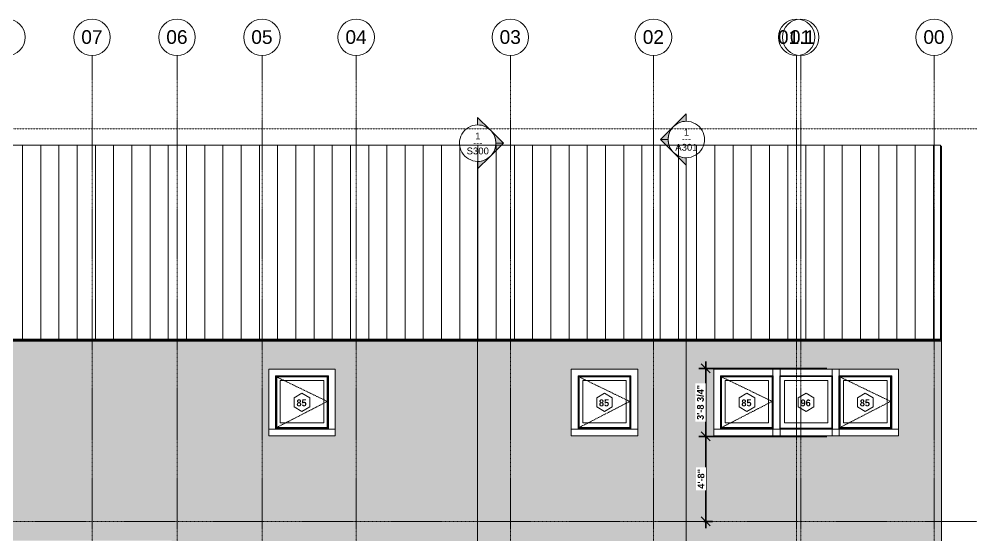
# Model space of a CAD drawing. Header units: inches. Extents: x 1763 to 3276, y -226 to 478.
# Drawn here: x 2110 to 2737, y 138 to 478 of the extents above; entities that cross this region are included whole.
import ezdxf

# ---------------------------------------------------------------- set-up
doc = ezdxf.new("R2010")
doc.units = ezdxf.units.IN
doc.header["$MEASUREMENT"] = 0
for name, pattern in [('Aligning Line 1_8_', [0.25, 0.125, -0.125]), ('Dash 1_16_', [0.12499999999999999, 0.06249999999999999, -0.06249999999999999]), ('Grid Line 1_2_', [0.8749999999999999, 0.4999999999999999, -0.125, 0.125, -0.125])]:
    doc.linetypes.add(name, pattern=pattern)
for name, color, linetype, lineweight in [('A-ANNO-DIMS-1', 211, 'Continuous', 30), ('A-FLOR-LEVL-1', 51, 'Grid Line 1_2_', 9), ('A-GLAZ', 151, 'Continuous', 18), ('A-GLAZ-1', 151, 'Continuous', 9), ('A-GLAZ-2', 151, 'Dash 1_16_', 9), ('A-GLAZ-IDEN', 152, 'Continuous', 9), ('A-ROOF', 132, 'Continuous', 18), ('A-ROOF-PATT-1', 132, 'Continuous', 9), ('A-WALL-PATT-1', 111, 'Continuous', 9), ('G-ANNO-SYMB', 111, 'Aligning Line 1_8_', 9), ('G-ANNO-SYMB-1', 111, 'Continuous', 9), ('I-WALL', 2, 'Continuous', 18), ('S-GRID-1', 1, 'Grid Line 1_2_', 9), ('S-GRID-IDEN', 1, 'Continuous', 9)]:
    doc.layers.add(name, color=color, linetype=linetype, lineweight=lineweight)
doc.styles.add('Arial', font='arial.ttf', dxfattribs={"height": 8.999999999999993})
doc.styles.add('Arial_1', font='arial.ttf', dxfattribs={"height": 4.499999999999996})
doc.styles.add('Century Gothic', font='ufonts.com_century-gothic.ttf', dxfattribs={"height": 4.499999999999996})
doc.styles.add('Century Gothic_B', font='GOTHICB.TTF', dxfattribs={"height": 4.499999999999996})
doc.dimstyles.new('OD__1_4__Tol__', dxfattribs={"dimscale": 12, "dimtxt": 4.698757213728865, "dimasz": 0.5, "dimexe": 0.375, "dimexo": 0.2500000000000001, "dimgap": 0.06250000000000001, "dimtad": 1, "dimrnd": 0.25, "dimzin": 3, "dimdsep": 46, "dimlunit": 4, "dimtxsty": 'Century Gothic_B', "dimblk1": 'OBLIQUE', "dimblk2": 'OBLIQUE', "dimsah": 1, "dimcen": 0.09, "dimdle": 0.375, "dimazin": 0, "dimtfac": 1, "dimtdec": 4, "dimtix": 1, "dimtmove": 0, "dimatfit": 3, "dimfxl": 1, "dimtvp": 1, "dimtfill": 1, "dimfrac": 2, "dimtolj": 1, "dimtzin": 0, "dimlwd": 30, "dimlwe": 30, "dimarcsym": 2})

# ---------------------------------------------------------------- blocks, each defined once
blk = doc.blocks.new('Window-Picture-Andersen-A_Series - 35-1_4_ x 35-1_4_-2457985-BUILDING ELEVATION - EAST _CC_')
at = {"layer": 'A-GLAZ-1'}
for p, q in [((2650.024183847673, 247.6250000000014), (2606.274183847673, 247.6250000000014)), ((2606.274183847673, 247.6250000000014), (2606.274183847673, 207.9926903449624)), ((2606.274183847673, 207.9926903449627), (2606.274183847673, 247.6250000000014)), ((2650.024183847673, 247.6250000000014), (2606.274183847673, 247.6250000000014)), ((2650.024183847673, 207.9926903449625), (2650.024183847673, 247.6250000000014)), ((2650.024183847673, 247.6250000000014), (2650.024183847673, 207.9926903449627)), ((2610.774183847673, 208.1250000000009), (2610.774183847673, 243.1250000000013)), ((2610.774183847673, 243.1250000000013), (2645.524183847672, 243.1250000000013)), ((2610.774183847673, 243.1250000000013), (2645.524183847673, 243.1250000000012)), ((2610.774183847673, 207.9926903449627), (2610.774183847673, 243.1250000000013)), ((2611.149183847673, 208.7499999999999), (2611.149183847673, 242.7500000000013)), ((2611.149183847673, 242.7500000000013), (2645.149183847672, 242.7500000000013)), ((2613.836683847673, 212.2382812499996), (2613.836683847673, 240.0625000000012)), ((2613.836683847673, 240.0625000000012), (2642.461683847672, 240.0625000000012)), ((2642.461683847672, 240.0625000000012), (2642.461683847672, 212.2382812499996)), ((2645.149183847672, 242.7500000000013), (2645.149183847672, 208.7499999999999)), ((2645.524183847672, 243.1250000000013), (2645.524183847672, 208.1250000000009)), ((2645.524183847673, 243.1250000000013), (2645.524183847673, 207.9926903449627)), ((2606.274183847673, 207.9375000000009), (2606.274183847673, 207.9926903449627)), ((2610.774183847673, 207.9926903449627), (2606.274183847673, 207.9926903449627)), ((2606.274183847673, 203.6250000000004), (2606.274183847673, 207.9375000000009)), ((2606.274183847673, 207.9375000000009), (2650.024183847673, 207.9375000000009)), ((2645.524183847672, 208.1250000000009), (2610.774183847673, 208.1250000000009)), ((2645.149183847672, 208.7499999999999), (2611.149183847673, 208.7499999999999)), ((2642.461683847672, 212.2382812499996), (2613.836683847673, 212.2382812499996)), ((2650.024183847673, 207.9926903449627), (2645.524183847673, 207.9926903449627)), ((2650.024183847673, 207.9926903449627), (2650.024183847673, 207.9375000000009)), ((2650.024183847673, 207.9375000000009), (2650.024183847673, 203.6250000000004)), ((2650.024183847673, 203.6250000000004), (2606.274183847673, 203.6250000000004))]:
    blk.add_line(p, q, dxfattribs=at)
blk = doc.blocks.new('Window-Casement-Andersen-A_Series - ACW3030-2462443-BUILDING ELEVATION - EAST _CC_')
at = {"layer": 'A-GLAZ-1'}
for p, q in [((2611.024183847673, 247.6250000000012), (2567.274183847673, 247.6250000000012)), ((2567.274183847673, 247.6250000000012), (2567.274183847673, 207.9926903449625)), ((2567.274183847673, 207.9926903449624), (2567.274183847673, 247.6250000000012)), ((2611.024183847673, 247.6250000000012), (2567.274183847673, 247.6250000000012)), ((2611.024183847673, 207.9926903449624), (2611.024183847673, 247.6250000000012)), ((2611.024183847673, 247.6250000000012), (2611.024183847673, 207.9926903449624)), ((2571.774183847674, 208.1250000000006), (2571.774183847674, 243.1250000000011)), ((2571.774183847674, 243.1250000000011), (2606.524183847673, 243.1250000000011)), ((2571.774183847673, 243.1250000000011), (2606.524183847673, 243.1250000000011)), ((2571.774183847673, 207.9926903449624), (2571.774183847673, 243.1250000000011)), ((2572.149183847673, 208.75), (2572.149183847673, 242.7500000000011)), ((2572.149183847673, 242.7500000000011), (2606.149183847673, 242.7500000000011)), ((2572.492933847673, 242.3921020862234), (2572.492933847673, 209.1068979137779)), ((2605.791285933895, 242.3921020862234), (2572.492933847673, 242.3921020862234)), ((2574.836683847673, 212.2382812499998), (2574.836683847673, 240.0625000000011)), ((2574.836683847673, 240.0625000000011), (2603.461683847673, 240.0625000000011)), ((2603.461683847673, 240.0625000000011), (2603.461683847673, 212.2382812499998)), ((2605.791285933895, 209.1068979137779), (2605.791285933895, 242.3921020862234)), ((2606.149183847673, 242.7500000000011), (2606.149183847673, 208.75)), ((2606.524183847673, 243.1250000000011), (2606.524183847673, 208.1250000000006)), ((2606.524183847673, 243.1250000000011), (2606.524183847673, 207.9926903449624)), ((2567.274183847673, 207.9375000000006), (2567.274183847673, 207.9926903449624)), ((2571.774183847673, 207.9926903449624), (2567.274183847673, 207.9926903449624)), ((2567.274183847673, 203.6250000000004), (2567.274183847673, 207.9375000000006)), ((2567.274183847673, 207.9375000000006), (2611.024183847673, 207.9375000000006)), ((2606.524183847673, 208.1250000000006), (2571.774183847674, 208.1250000000006)), ((2606.149183847673, 208.75), (2572.149183847673, 208.75)), ((2572.492933847673, 209.1068979137779), (2605.791285933895, 209.1068979137779)), ((2603.461683847673, 212.2382812499998), (2574.836683847673, 212.2382812499998)), ((2611.024183847673, 207.9926903449624), (2606.524183847673, 207.9926903449624)), ((2611.024183847673, 207.9926903449624), (2611.024183847673, 207.9375000000006)), ((2611.024183847673, 207.9375000000006), (2611.024183847673, 203.6250000000004)), ((2611.024183847673, 203.6250000000004), (2567.274183847673, 203.6250000000004))]:
    blk.add_line(p, q, dxfattribs=at)
at = {"layer": 'A-GLAZ-2'}
for p, q in [((2572.492933847673, 242.3921020862234), (2605.791285933895, 226.2710510431118)), ((2605.791285933895, 226.2710510431118), (2572.492933847673, 209.1068979137779))]:
    blk.add_line(p, q, dxfattribs=at)
blk = doc.blocks.new('Grid - Grid Head - Circle-50561-BUILDING ELEVATION - EAST _CC_')
at = {"layer": 'S-GRID-IDEN'}
for start, end in [(0, 180), (180, 359.9999999999991)]:
    blk.add_arc((2527.617933847783, 466.144851089382), 12, start, end, dxfattribs=at)
blk = doc.blocks.new('Section - Section Head - Filled-22785-BUILDING ELEVATION - EAST _CC_')
at = {"layer": 'G-ANNO-SYMB-1'}
h = blk.add_hatch(color=256, dxfattribs=at)
edge = h.paths.add_edge_path(flags=0)
edge.add_arc((2800.798738118733, 396.3759802906872), 12.01561779548169, 89.99999999999972, 132.0783950246236, ccw=False)
edge.add_line((2800.798738118733, 408.391598086169), (2800.798738118733, 413.3465430391643))
edge.add_line((2800.798738118733, 413.3465430391643), (2792.746510440414, 405.2943153608459))
h = blk.add_hatch(color=256, dxfattribs=at)
edge = h.paths.add_edge_path(flags=0)
edge.add_line((2792.313456744494, 404.8612616649257), (2783.828175370255, 396.3759802906872))
edge.add_line((2783.828175370255, 396.3759802906872), (2788.798738118733, 396.3759802906872))
edge.add_arc((2800.798738118733, 396.3759802906871), 12.0000000000001, 135.0000000000003, 180.0000000000001, ccw=False)
h = blk.add_hatch(color=256, dxfattribs=at)
edge = h.paths.add_edge_path(flags=0)
edge.add_arc((2800.798738118733, 396.3759802906872), 11.99999999999994, 180.0000000000001, 224.9999999999998, ccw=False)
edge.add_line((2788.798738118733, 396.3759802906872), (2783.828175370255, 396.3759802906872))
edge.add_line((2783.828175370255, 396.3759802906872), (2792.313456744494, 387.8906989164486))
h = blk.add_hatch(color=256, dxfattribs=at)
edge = h.paths.add_edge_path(flags=0)
edge.add_line((2792.746510440414, 387.4576452205285), (2800.798738118733, 379.4054175422099))
edge.add_line((2800.798738118733, 379.4054175422099), (2800.798738118733, 384.3603624952053))
edge.add_arc((2800.798738118733, 396.3759802906871), 12.01561779548195, 227.9216049753763, 270, ccw=False)
for p, q in [((2792.746510440414, 405.2943153608459), (2800.798738118733, 413.3465430391643)), ((2800.798738118733, 413.3465430391643), (2800.798738118733, 408.391598086169)), ((2783.828175370255, 396.3759802906872), (2792.313456744494, 404.8612616649257)), ((2788.798738118733, 396.3759802906872), (2783.828175370255, 396.3759802906872)), ((2792.313456744494, 387.8906989164486), (2783.828175370255, 396.3759802906872)), ((2783.828175370255, 396.3759802906872), (2788.798738118733, 396.3759802906872)), ((2800.798738118733, 379.4054175422099), (2792.746510440414, 387.4576452205285)), ((2800.798738118733, 384.3603624952053), (2800.798738118733, 379.4054175422099))]:
    blk.add_line(p, q, dxfattribs=at)
for centre, radius, start, end in [((2800.798738118733, 396.391598086169), 11.99999999999994, 89.99999999999973, 269.9999999999994), ((2800.798738118733, 396.3759802906872), 12.01561779548169, 89.99999999999933, 132.0783950246232), ((2800.798738118733, 396.391598086169), 12, 269.9999999999996, 90), ((2800.798738118733, 396.3759802906871), 12.0000000000001, 134.9999999999999, 179.9999999999997), ((2800.798738118733, 396.3759802906872), 11.99999999999994, 179.9999999999997, 224.9999999999995), ((2800.798738118733, 396.3759802906871), 12.01561779548195, 227.9216049753759, 269.9999999999996)]:
    blk.add_arc(centre, radius, start, end, dxfattribs=at)
blk = doc.blocks.new('Window Tag - ONE-1713238-BUILDING ELEVATION - EAST _CC_')
at = {"layer": 'A-GLAZ-IDEN'}
for p, q in [((2690.336683847678, 51.7500000000004), (2685.194817430138, 48.72224624419918)), ((2695.472424729822, 48.72464307838955), (2690.336683847678, 51.7500000000004)), ((2685.194817430138, 48.72224624419918), (2685.194817430138, 42.77896534565975)), ((2695.472424729822, 42.75508205026847), (2695.472424729822, 48.72464307838956)), ((2685.194817430138, 42.77896534565975), (2690.336683847678, 39.75000000000038)), ((2690.336683847678, 39.75000000000038), (2695.472424729822, 42.75508205026847))]:
    blk.add_line(p, q, dxfattribs=at)
blk = doc.blocks.new('_Oblique')
at = {"color": 0, "linetype": 'ByBlock', "lineweight": -2}
blk.add_line((-0.5, -0.5), (0.5, 0.5), dxfattribs=at)
blk = doc.blocks.new('DIMBLOCK1-BUILDING ELEVATION - EAST _CC_')
at = {"layer": 'A-ANNO-DIMS-1', "color": 0, "lineweight": 30, "transparency": 16777216}
for p, q in [((2562.047219987032, 142.7499999998903), (2562.047219987032, 207.75)), ((2641.899183847674, 203.25), (2557.547219987032, 203.25)), ((2560.804579299911, 147.2499999998903), (2566.547219987032, 147.2499999998903))]:
    blk.add_line(p, q, dxfattribs=at)
at = {"layer": 'Defpoints', "color": 0, "transparency": 16777216}
for p in [(2562.047219987032, 203.25), (2644.899183847674, 203.25), (2557.804579299911, 147.2499999998903)]:
    blk.add_point(p, dxfattribs=at)
at = {"layer": 'A-ANNO-DIMS-1', "color": 0, "lineweight": 30, "transparency": 16777216, "xscale": 5.999999999999999, "yscale": 5.999999999999999, "zscale": 5.999999999999999}
for p, rotation in [((2562.047219987032, 203.25), 90), ((2562.047219987032, 147.2499999998903), 270)]:
    blk.add_blockref('_Oblique', p, dxfattribs=dict(at, rotation=rotation))
at = {"layer": 'A-ANNO-DIMS-1', "color": 0, "transparency": 16777216, "insert": (2558.934031662288, 175.2499999999444), "char_height": 4.499999999999996, "attachment_point": 5, "rotation": 90, "style": 'Century Gothic_B', "bg_fill": 3, "box_fill_scale": 1.25, "bg_fill_color": 256, "bg_fill_true_color": 13158600, "bg_fill_transparency": 0}
blk.add_mtext('\\A1;4\'-8"', dxfattribs=at)
blk = doc.blocks.new('DIMBLOCK2-BUILDING ELEVATION - EAST _CC_')
at = {"layer": 'A-ANNO-DIMS-1', "color": 0, "lineweight": 30, "transparency": 16777216}
for p, q in [((2562.047219987032, 198.75), (2562.047219987032, 252.5000000000012)), ((2641.899183847674, 248.0000000000013), (2557.547219987032, 248.0000000000012)), ((2641.899183847674, 203.25), (2557.547219987032, 203.25))]:
    blk.add_line(p, q, dxfattribs=at)
at = {"layer": 'Defpoints', "color": 0, "transparency": 16777216}
for p in [(2562.047219987032, 248.0000000000012), (2644.899183847674, 248.0000000000013), (2644.899183847674, 203.25)]:
    blk.add_point(p, dxfattribs=at)
at = {"layer": 'A-ANNO-DIMS-1', "color": 0, "lineweight": 30, "transparency": 16777216, "xscale": 5.999999999999999, "yscale": 5.999999999999999, "zscale": 5.999999999999999}
for p, rotation in [((2562.047219987032, 248.0000000000012), 90), ((2562.047219987032, 203.25), 270)]:
    blk.add_blockref('_Oblique', p, dxfattribs=dict(at, rotation=rotation))
at = {"layer": 'A-ANNO-DIMS-1', "color": 0, "transparency": 16777216, "insert": (2558.582230164106, 225.6249999999998), "char_height": 4.499999999999996, "attachment_point": 5, "rotation": 90, "style": 'Century Gothic_B', "bg_fill": 3, "box_fill_scale": 1.25, "bg_fill_color": 256, "bg_fill_true_color": 13158600, "bg_fill_transparency": 0}
blk.add_mtext('\\A1;3\'-8 3/4"', dxfattribs=at)

msp = doc.modelspace()

# ---------------------------------------------------------------- hatches: boundary and pattern name
at = {"layer": 'A-ROOF-PATT-1'}
h = msp.add_hatch(dxfattribs=at)
h.set_pattern_fill('FP_13', color=256, style=0, pattern_type=2)
h.set_pattern_definition([(90, (0, 4645.96), (-12, 7.347880794884119e-16), [])])
h.paths.add_polyline_path([(2017.086683847679, 267.3514354326579), (2716.586683847678, 267.3514354326579), (2716.586683847678, 395.0701854326566), (2017.086683847679, 395.0701854326566)], flags=0)
at = {"layer": 'A-WALL-PATT-1'}
h = msp.add_hatch(dxfattribs=at)
h.set_pattern_fill('FP_6', color=256, style=0, pattern_type=2)
h.set_pattern_definition([(90, (2713.587, 32), (-51.125, 3.130503380320422e-15), [24, 0, 0, 0]), (90, (2719.087, 32), (-51.125, 3.130503380320422e-15), [24, 0, 0, 0]), (90, (2719.462, 32), (-51.125, 3.130503380320422e-15), [24, 0, 0, 0]), (90, (2722.962, 32), (-51.125, 3.130503380320422e-15), [24, 0, 0, 0]), (90, (2723.337, 32), (-51.125, 3.130503380320422e-15), [24, 0, 0, 0]), (90, (2728.837, 32), (-51.125, 3.130503380320422e-15), [24, 0, 0, 0]), (90, (2729.212, 32), (-51.125, 3.130503380320422e-15), [24, 0, 0, 0]), (90, (2740.587, 32), (-51.125, 3.130503380320422e-15), [24, 0, 0, 0]), (90, (2740.962, 32), (-51.125, 3.130503380320422e-15), [24, 0, 0, 0]), (90, (2744.462, 32), (-51.125, 3.130503380320422e-15), [24, 0, 0, 0]), (90, (2744.837, 32), (-51.125, 3.130503380320422e-15), [24, 0, 0, 0]), (90, (2748.337, 32), (-51.125, 3.130503380320422e-15), [24, 0, 0, 0]), (90, (2748.712, 32), (-51.125, 3.130503380320422e-15), [24, 0, 0, 0]), (90, (2754.587, 32), (-51.125, 3.130503380320422e-15), [24, 0, 0, 0]), (90, (2754.962, 32), (-51.125, 3.130503380320422e-15), [24, 0, 0, 0]), (90, (2760.462, 32), (-51.125, 3.130503380320422e-15), [24, 0, 0, 0]), (90, (2760.837, 32), (-51.125, 3.130503380320422e-15), [24, 0, 0, 0]), (90, (2764.337, 32), (-51.125, 3.130503380320422e-15), [24, 0, 0, 0]), (90, (2734.712, 32), (-51.125, 3.130503380320422e-15), [24, 0, 0, 0]), (90, (2735.087, 32), (-51.125, 3.130503380320422e-15), [24, 0, 0, 0])])
h.paths.add_polyline_path([(2210.33668384768, 28.99999999999647), (2666.33668384768, 28.99999999999647), (2666.33668384768, 117.9375000000014), (2717.336683847679, 117.9375000000014), (2717.336683847679, 265.8943286514702), (2017.086683847679, 265.8943286514702), (2017.086683847679, 134.6249999999999), (2210.33668384768, 134.6249999999999), (2210.33668384768, 29.08321935769007)], flags=0)
h.paths.add_polyline_path([(2601.347964404205, 47.74999999999979), (2567.961683847672, 47.74999999999979), (2567.961683847672, 91.75000000000061), (2611.711683847671, 91.75000000000061), (2611.711683847671, 47.74999999999979)], flags=0)
h.paths.add_polyline_path([(2650.024183847672, 203.6250000000005), (2567.274183847672, 203.6250000000005), (2567.274183847672, 247.6250000000013), (2689.024183847671, 247.6250000000013), (2689.024183847671, 203.6250000000005), (2655.83311929599, 203.6250000000005)], flags=0)
h.paths.add_polyline_path([(2292.598753350754, 203.6250000000005), (2274.211683847664, 203.6250000000005), (2274.211683847664, 247.6250000000013), (2317.961683847664, 247.6250000000013), (2317.961683847664, 203.6250000000005), (2310.760471648015, 203.6250000000005)], flags=0)
h.paths.add_polyline_path([(2492.377654620634, 203.6250000000005), (2473.461683847668, 203.6250000000005), (2473.461683847668, 247.6250000000013), (2517.211683847668, 247.6250000000013), (2517.211683847668, 203.6250000000005)], flags=0)

# ---------------------------------------------------------------- linework, layer by layer
at = {"layer": 'A-FLOR-LEVL-1'}
msp.add_line((3275.525781780968, 147.2499999998854), (1774.877759588065, 147.2499999998956), dxfattribs=at)
at = {"layer": 'A-ROOF'}
for p, q in [((2716.58668384768, 395.0701854326563), (2017.086683847681, 395.0701854326563)), ((2716.58668384768, 266.6443286514699), (2716.58668384768, 395.0701854326563)), ((2017.086683847681, 267.3514354326577), (2716.58668384768, 267.3514354326577))]:
    msp.add_line(p, q, dxfattribs=at)
at = {"layer": 'G-ANNO-SYMB'}
msp.add_line((2876.844585947335, 405.7698510893824), (1983.849542297305, 405.7698510893824), dxfattribs=at)
at = {"layer": 'G-ANNO-SYMB-1'}
for p, q in [((2411.798738118733, 384.3759802906874), (2411.798738118733, -196.8990835732373)), ((2549.242933847782, 386.7842273878747), (2549.242933847782, -194.4908364760501))]:
    msp.add_line(p, q, dxfattribs=at)
at = {"layer": 'I-WALL'}
for p, q in [((2717.33668384768, 394.3630786514557), (2716.58668384768, 394.3630786514557)), ((2717.33668384768, 117.9375000000014), (2717.33668384768, 394.3630786514558)), ((2716.58668384768, 266.6443286514696), (2016.336683847681, 266.6443286514676)), ((2717.33668384768, 265.8943286514701), (2017.086683847681, 265.8943286514701)), ((2274.211683847665, 207.9926021814721), (2274.211683847665, 247.6250000000011)), ((2274.211683847665, 247.6250000000011), (2317.961683847665, 247.6250000000011)), ((2317.961683847665, 247.6250000000011), (2317.961683847665, 207.9926021814721)), ((2473.461683847669, 207.9926021814721), (2473.461683847669, 247.6250000000011)), ((2473.461683847669, 247.6250000000011), (2517.21168384767, 247.6250000000011)), ((2517.21168384767, 247.6250000000011), (2517.21168384767, 207.9926021814721)), ((2567.274183847673, 207.9926021814721), (2567.274183847673, 247.6250000000011)), ((2567.274183847673, 247.6250000000011), (2689.024183847673, 247.6250000000011)), ((2689.024183847673, 247.6250000000011), (2689.024183847673, 207.9926021814721))]:
    msp.add_line(p, q, dxfattribs=at)
at = {"layer": 'S-GRID-1'}
for p, q in [((2157.774183847684, -165.0735714449606), (2157.774183847684, 454.1448510893824)), ((2213.774183847683, -165.0735714449604), (2213.774183847683, 454.1448510893824)), ((2269.774183847683, -165.0735714449602), (2269.774183847683, 454.1448510893824)), ((2331.774183847683, -165.07357144496), (2331.774183847683, 454.1448510893824)), ((2433.336683847683, -165.07357144496), (2433.336683847683, 454.1448510893824)), ((2527.617933847785, -165.07357144496), (2527.617933847785, 454.1448510893824)), ((2621.899183847886, -165.07357144496), (2621.899183847886, 454.1448510893824)), ((2624.586683847819, -165.07357144496), (2624.586683847819, 454.1448510893824)), ((2712.46168384768, -165.07357144496), (2712.46168384768, 454.1448510893824))]:
    msp.add_line(p, q, dxfattribs=at)

# ---------------------------------------------------------------- block references
at = {"layer": 'A-GLAZ'}
for name, p in [('Window-Casement-Andersen-A_Series - ACW3030-2462443-BUILDING ELEVATION - EAST _CC_', (-293.0625000000078, 0)), ('Window-Casement-Andersen-A_Series - ACW3030-2462443-BUILDING ELEVATION - EAST _CC_', (-93.81250000000385, 0)), ('Window-Casement-Andersen-A_Series - ACW3030-2462443-BUILDING ELEVATION - EAST _CC_', (0, 0)), ('Window-Picture-Andersen-A_Series - 35-1_4_ x 35-1_4_-2457985-BUILDING ELEVATION - EAST _CC_', (0, 0)), ('Window-Casement-Andersen-A_Series - ACW3030-2462443-BUILDING ELEVATION - EAST _CC_', (77.9999999999993, 0))]:
    msp.add_blockref(name, p, dxfattribs=at)
at = {"layer": 'A-GLAZ-IDEN'}
for p in [(-394.2500000000145, 179.8749999999999), (-195.0000000000105, 179.8749999999999), (-101.1875000000067, 179.8749999999999), (-62.18750000000704, 179.8749999999999), (-23.18750000000773, 179.8749999999999)]:
    msp.add_blockref('Window Tag - ONE-1713238-BUILDING ELEVATION - EAST _CC_', p, dxfattribs=at)
at = {"layer": 'G-ANNO-SYMB-1'}
msp.add_blockref('Section - Section Head - Filled-22785-BUILDING ELEVATION - EAST _CC_', (-251.5558042709522, 2.408247097187193), dxfattribs=at)
at = {"layer": 'G-ANNO-SYMB-1', "extrusion": (0, 0, -1)}
msp.add_blockref('Section - Section Head - Filled-22785-BUILDING ELEVATION - EAST _CC_', (-5212.59747623746, 0), dxfattribs=at)
at = {"layer": 'S-GRID-IDEN'}
for p in [(-425.8437500001015, 0), (-369.8437500001012, 0), (-313.8437500001017, 0), (-257.8437500001018, 0), (-195.8437500001023, 0), (-94.28125000010174, 0), (0, 0), (94.28125000010037, 0), (96.9687500000333, 0), (184.8437499998944, 0)]:
    msp.add_blockref('Grid - Grid Head - Circle-50561-BUILDING ELEVATION - EAST _CC_', p, dxfattribs=at)

# ---------------------------------------------------------------- texts
at = {"layer": 'A-GLAZ-IDEN', "char_height": 4.499999999999996, "width": 8.78699999999999, "attachment_point": 1, "style": 'Century Gothic_B'}
for s, insert in [('85', (2292.449289979926, 227.5506215684595)), ('85', (2491.699289979929, 227.5506215684595)), ('85', (2585.511789979933, 227.5506215684595)), ('96', (2624.511789979933, 227.5506215684595)), ('85', (2663.511789979932, 227.5506215684595))]:
    msp.add_mtext(s, dxfattribs=dict(at, insert=insert))
at = {"layer": 'G-ANNO-SYMB-1', "char_height": 4.499999999999996, "attachment_point": 1}
for s, insert, width, style in [('1', (2410.138249880853, 403.3302985207711), 4.241999999999996, 'Arial_1'), ('1', (2547.582445609903, 405.7385456179584), 4.241999999999996, 'Arial_1'), ('---', (2408.812594337495, 399.0769520640782), 7.726499999999994, 'Century Gothic'), ('A301', (2541.960398365808, 395.920423523292), 17.87699999999998, 'Arial_1'), ('---', (2546.256790066544, 401.4851991612655), 7.726499999999994, 'Century Gothic'), ('S300', (2404.516202636759, 393.5121764261048), 17.87699999999998, 'Arial_1')]:
    msp.add_mtext(s, dxfattribs=dict(at, insert=insert, width=width, style=style))
at = {"layer": 'S-GRID-IDEN', "char_height": 8.999999999999993, "attachment_point": 1, "style": 'Arial'}
for s, insert, width in [('07', (2150.704160486732, 470.7888208297113), 16.96799999999999), ('06', (2206.704160486732, 470.7888208297113), 16.96799999999999), ('05', (2262.704160486732, 470.7888208297113), 16.96799999999999), ('04', (2324.704160486731, 470.7888208297113), 16.96799999999999), ('03', (2426.266660486732, 470.7888208297113), 16.96799999999999), ('02', (2520.547910486833, 470.7888208297113), 16.96799999999999), ('01.1', (2609.585065998745, 470.7888208297113), 29.69399999999997), ('01', (2617.516660486867, 470.7888208297113), 16.96799999999999), ('00', (2705.391660486728, 470.7888208297113), 16.96799999999999)]:
    msp.add_mtext(s, dxfattribs=dict(at, insert=insert, width=width))

# ---------------------------------------------------------------- next in the draw order: dimensions: what is measured, and where the dimension line sits
at = {"layer": 'A-ANNO-DIMS-1'}
dim = msp.add_linear_dim(base=(2562.047219987032, 203.25), p1=(2557.80457929991, 147.2499999998903), p2=(2644.899183847673, 203.2499999999999), angle=89.99999999999991, dimstyle='OD__1_4__Tol__', override={"dimpost": '<>', "dimfxl": 103.5445321653608}, dxfattribs=at)
dim.commit()
dim.dimension.update_dxf_attribs({"geometry": 'DIMBLOCK1-BUILDING ELEVATION - EAST _CC_', "text_midpoint": (2558.934031662288, 175.2499999999444)})

# ---------------------------------------------------------------- next in the draw order: dimensions: what is measured, and where the dimension line sits
dim = msp.add_linear_dim(base=(2562.047219987032, 248.0000000000012), p1=(2644.899183847673, 203.2499999999999), p2=(2644.899183847673, 248.0000000000011), angle=89.99999999999991, dimstyle='OD__1_4__Tol__', override={"dimpost": '<>', "dimfxl": 44.75000000000122}, dxfattribs=at)
dim.commit()
dim.dimension.update_dxf_attribs({"geometry": 'DIMBLOCK2-BUILDING ELEVATION - EAST _CC_', "text_midpoint": (2558.582230164106, 225.6249999999998)})

doc.saveas('drawing.dxf')
